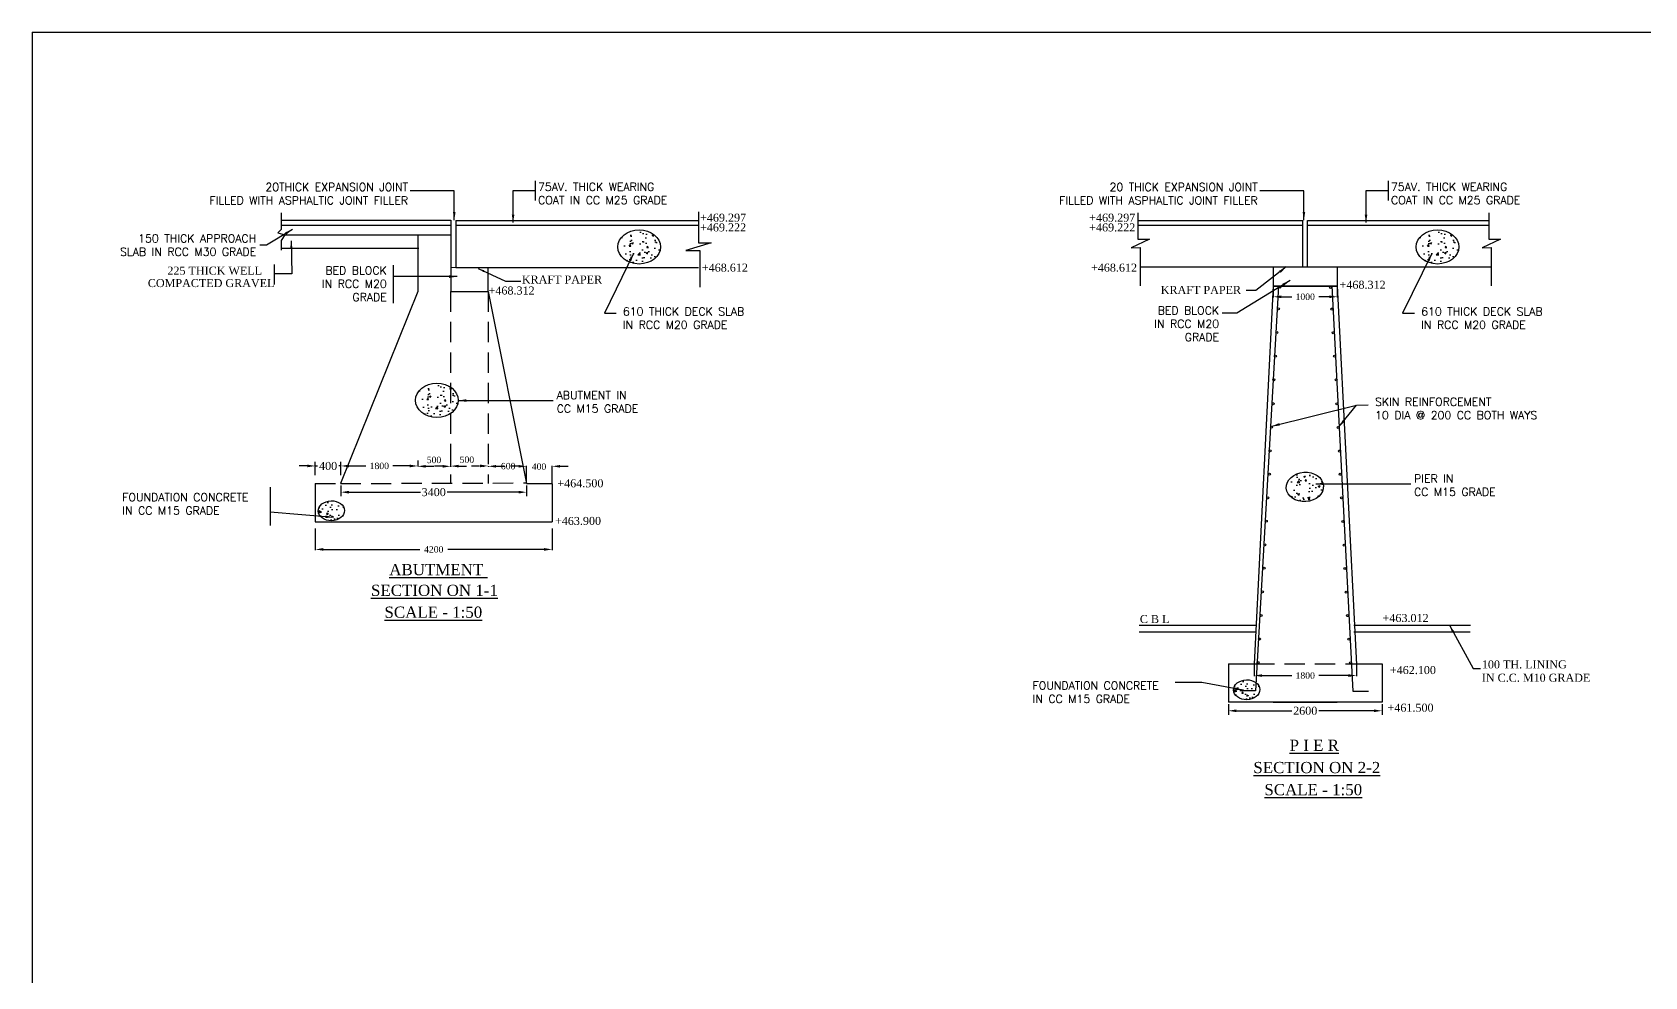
# Model space of a CAD drawing. Header units: millimetres. Extents: x 173 to 1182, y 179 to 1915.
# Drawn here: x 173 to 677, y 474 to 769 of the extents above; entities that cross this region are included whole.
import ezdxf

# ---------------------------------------------------------------- set-up
doc = ezdxf.new("R2010")
doc.units = ezdxf.units.MM
doc.linetypes.add('HIDDEN', pattern=[9.525, 6.35, -3.175])
doc.styles.get("Standard").update_dxf_attribs({"font": 'times.ttf'})
doc.styles.add('TIMES NEW ROMAN', font='times.ttf')
doc.dimstyles.new('ISO-25', dxfattribs={"dimtxt": 2.5, "dimasz": 2.5, "dimexe": 1.25, "dimexo": 0.625, "dimtad": 0, "dimtih": 1, "dimtoh": 1, "dimlfac": 100, "dimtxsty": 'TIMES NEW ROMAN', "dimcen": 2.5, "dimadec": 0, "dimazin": 0, "dimtfac": 1, "dimtmove": 0, "dimatfit": 3, "dimfxl": 1, "dimarcsym": 0})
doc.dimstyles.new('STANDARD$0', dxfattribs={"dimscale": 88.888889, "dimtxt": 0.02, "dimasz": 0.02, "dimexe": 0.1, "dimexo": 0.1, "dimgap": 0.09, "dimtad": 2, "dimtih": 1, "dimtoh": 1, "dimdec": 0, "dimzin": 1, "dimdsep": 46, "dimtxsty": 'Standard', "dimcen": 0.09, "dimadec": 0, "dimazin": 0, "dimtfac": 1, "dimtdec": 4, "dimtofl": 0, "dimtmove": 0, "dimatfit": 3, "dimfxl": 1, "dimtolj": 1, "dimtzin": 1, "dimarcsym": 0})
doc.dimstyles.new('STANDARD$7', dxfattribs={"dimtxt": 2, "dimasz": 2, "dimexe": 1.25, "dimexo": 0.625, "dimtad": 1, "dimdec": 0, "dimlfac": 0.5, "dimdsep": 46, "dimtxsty": 'Standard', "dimcen": 2.5, "dimadec": 0, "dimazin": 0, "dimtfac": 1, "dimtdec": 0, "dimtmove": 0, "dimatfit": 3, "dimfxl": 1, "dimtolj": 1, "dimtzin": 0, "dimarcsym": 0})

# ---------------------------------------------------------------- blocks, each defined once
blk = doc.blocks.new('*D52')
at = {"color": 0, "lineweight": -2, "transparency": 16777216}
for p, q in [((293.69, 634.84), (293.69, 632.96)), ((269.69, 632.36), (269.69, 633.32)), ((272.19, 633.14), (277.46, 633.14)), ((291.19, 633.14), (285.91, 633.14))]:
    blk.add_line(p, q, dxfattribs=at)
at = {"color": 0, "transparency": 16777216}
for points in [[(272.19, 633.56), (272.19, 632.72), (269.69, 633.14)], [(291.19, 633.56), (291.19, 632.72), (293.69, 633.14)]]:
    blk.add_solid(points, dxfattribs=at)
at = {"layer": 'Defpoints', "color": 0, "transparency": 16777216}
for p in [(293.69, 635.02), (269.69, 632.18), (293.69, 633.14)]:
    blk.add_point(p, dxfattribs=at)
at = {"color": 0, "transparency": 16777216, "insert": (281.69, 633.14), "char_height": 2, "attachment_point": 5}
blk.add_mtext('\\A1;1800', dxfattribs=at)
blk = doc.blocks.new('*D53')
at = {"color": 0, "lineweight": -2, "transparency": 16777216}
for p, q in [((325.18, 633.03), (322.68, 633.03)), ((327.68, 627.83), (327.68, 633.21)), ((335.67, 627.83), (335.67, 633.21)), ((338.17, 633.03), (340.67, 633.03))]:
    blk.add_line(p, q, dxfattribs=at)
at = {"color": 0, "transparency": 16777216}
for points in [[(325.18, 633.44), (325.18, 632.61), (327.68, 633.03)], [(338.17, 633.44), (338.17, 632.61), (335.67, 633.03)]]:
    blk.add_solid(points, dxfattribs=at)
at = {"layer": 'Defpoints', "color": 0, "transparency": 16777216}
for p in [(335.67, 633.03), (327.68, 627.65), (335.67, 627.65)]:
    blk.add_point(p, dxfattribs=at)
at = {"color": 0, "transparency": 16777216, "insert": (331.58, 632.93), "char_height": 2, "attachment_point": 5}
blk.add_mtext('\\A1;400', dxfattribs=at)
blk = doc.blocks.new('*D54')
at = {"color": 0, "lineweight": -2, "transparency": 16777216}
for p, q in [((261.69, 613.56), (261.69, 606.89)), ((335.68, 613.56), (335.68, 606.89)), ((264.19, 607.07), (294.31, 607.07)), ((333.18, 607.07), (303.06, 607.07))]:
    blk.add_line(p, q, dxfattribs=at)
at = {"color": 0, "transparency": 16777216}
for points in [[(264.19, 607.49), (264.19, 606.66), (261.69, 607.07)], [(333.18, 607.49), (333.18, 606.66), (335.68, 607.07)]]:
    blk.add_solid(points, dxfattribs=at)
at = {"layer": 'Defpoints', "color": 0, "transparency": 16777216}
for p in [(261.69, 613.74), (335.68, 613.74), (335.68, 607.07)]:
    blk.add_point(p, dxfattribs=at)
at = {"color": 0, "transparency": 16777216, "insert": (298.68, 607.07), "char_height": 2, "attachment_point": 5}
blk.add_mtext('\\A1;4200', dxfattribs=at)
blk = doc.blocks.new('*D55')
at = {"color": 0, "lineweight": -2, "transparency": 16777216}
for p, q in [((560.94, 695.11), (560.94, 685.8)), ((580.94, 695.11), (580.94, 685.8)), ((563.44, 685.98), (566.71, 685.98)), ((578.44, 685.98), (575.17, 685.98))]:
    blk.add_line(p, q, dxfattribs=at)
at = {"color": 0, "transparency": 16777216}
for points in [[(563.44, 686.4), (563.44, 685.56), (560.94, 685.98)], [(578.44, 686.4), (578.44, 685.56), (580.94, 685.98)]]:
    blk.add_solid(points, dxfattribs=at)
at = {"layer": 'Defpoints', "color": 0, "transparency": 16777216}
for p in [(560.94, 695.29), (580.94, 695.29), (580.94, 685.98)]:
    blk.add_point(p, dxfattribs=at)
at = {"color": 0, "transparency": 16777216, "insert": (570.94, 685.98), "char_height": 2, "attachment_point": 5}
blk.add_mtext('\\A1;1000', dxfattribs=at)
blk = doc.blocks.new('*D56')
at = {"color": 0, "lineweight": -2, "transparency": 16777216}
for p, q in [((554.94, 571.15), (554.94, 567.49)), ((586.94, 571.15), (586.94, 567.49)), ((557.44, 567.67), (566.71, 567.67)), ((584.44, 567.67), (575.17, 567.67))]:
    blk.add_line(p, q, dxfattribs=at)
at = {"color": 0, "transparency": 16777216}
for points in [[(557.44, 568.08), (557.44, 567.25), (554.94, 567.67)], [(584.44, 568.08), (584.44, 567.25), (586.94, 567.67)]]:
    blk.add_solid(points, dxfattribs=at)
at = {"layer": 'Defpoints', "color": 0, "transparency": 16777216}
for p in [(554.94, 571.33), (586.94, 571.33), (586.94, 567.67)]:
    blk.add_point(p, dxfattribs=at)
at = {"color": 0, "transparency": 16777216, "insert": (570.94, 567.67), "char_height": 2, "attachment_point": 5}
blk.add_mtext('\\A1;1800', dxfattribs=at)
blk = doc.blocks.new('*D57')
at = {"color": 0, "lineweight": -2, "transparency": 16777216}
for p, q in [((546.94, 558.71), (546.94, 555.42)), ((549.44, 556.67), (566.73, 556.67)), ((592.44, 556.67), (575.15, 556.67)), ((594.94, 558.71), (594.94, 555.42))]:
    blk.add_line(p, q, dxfattribs=at)
at = {"color": 0, "transparency": 16777216}
for points in [[(549.44, 557.09), (549.44, 556.26), (546.94, 556.67)], [(592.44, 557.09), (592.44, 556.26), (594.94, 556.67)]]:
    blk.add_solid(points, dxfattribs=at)
at = {"layer": 'Defpoints', "color": 0, "transparency": 16777216}
for p in [(546.94, 559.33), (594.94, 559.33), (594.94, 556.67)]:
    blk.add_point(p, dxfattribs=at)
at = {"color": 0, "transparency": 16777216, "insert": (570.94, 556.67), "char_height": 2.5, "attachment_point": 5}
blk.add_mtext('2600', dxfattribs=at)
blk = doc.blocks.new('*D58')
at = {"color": 0, "lineweight": -2, "transparency": 16777216}
for p, q in [((259.19, 633.14), (256.69, 633.14)), ((261.69, 630.28), (261.69, 634.39)), ((261.69, 633.14), (262.39, 633.14)), ((269.69, 633.14), (268.99, 633.14)), ((269.69, 630.28), (269.69, 634.39)), ((272.19, 633.14), (274.69, 633.14))]:
    blk.add_line(p, q, dxfattribs=at)
at = {"color": 0, "transparency": 16777216}
for points in [[(259.19, 633.56), (259.19, 632.72), (261.69, 633.14)], [(272.19, 633.56), (272.19, 632.72), (269.69, 633.14)]]:
    blk.add_solid(points, dxfattribs=at)
at = {"layer": 'Defpoints', "color": 0, "transparency": 16777216}
for p in [(269.69, 633.14), (261.69, 629.65), (269.69, 629.65)]:
    blk.add_point(p, dxfattribs=at)
at = {"color": 0, "transparency": 16777216, "insert": (265.69, 633.14), "char_height": 2.5, "attachment_point": 5}
blk.add_mtext('400', dxfattribs=at)
blk = doc.blocks.new('*D59')
at = {"color": 0, "lineweight": -2, "transparency": 16777216}
for p, q in [((269.69, 627.03), (269.69, 623.7)), ((272.19, 624.95), (294.51, 624.95)), ((325.18, 624.95), (302.86, 624.95)), ((327.68, 627.03), (327.68, 623.7))]:
    blk.add_line(p, q, dxfattribs=at)
at = {"color": 0, "transparency": 16777216}
for points in [[(272.19, 625.37), (272.19, 624.53), (269.69, 624.95)], [(325.18, 625.37), (325.18, 624.53), (327.68, 624.95)]]:
    blk.add_solid(points, dxfattribs=at)
at = {"layer": 'Defpoints', "color": 0, "transparency": 16777216}
for p in [(269.69, 627.65), (327.68, 627.65), (327.68, 624.95)]:
    blk.add_point(p, dxfattribs=at)
at = {"color": 0, "transparency": 16777216, "insert": (298.68, 624.95), "char_height": 2.5, "attachment_point": 5}
blk.add_mtext('3400', dxfattribs=at)

msp = doc.modelspace()

# ---------------------------------------------------------------- hatches: boundary and pattern name
h = msp.add_hatch()
h.set_pattern_fill('AR-CONC', color=256, scale=0.03, style=0)
h.set_pattern_definition([(50, (-1058.8243, 696.233), (5.46554, -0.478173), [0.5715, -6.2865]), (355, (-1058.824, 696.233), (-1.057285, 5.7317), [0.4572, -5.0292]), (100.451, (-1058.369, 696.1933), (4.408275, 5.2535), [0.4857, -5.3427]), (46.1842, (-1058.824, 697.757), (8.13237, -1.26127), [0.85725, -9.42975]), (96.6356, (-1058.1466, 697.652), (7.122127, 7.422767), [0.72855, -8.01405]), (351.184, (-1058.824, 697.757), (7.12214, 7.422754), [0.6858, -7.5438]), (21, (-1058.0623, 697.376), (4.548446, -3.067966), [0.5715, -6.2865]), (326, (-1058.062, 697.376), (1.85406, 5.52564), [0.4572, -5.0292]), (71.4514, (-1057.683, 697.1205), (6.402495, 2.457686), [0.4857, -5.3427]), (37.5, (-1058.8243, 696.2332), (0.092658, 2.5366512), [0, -4.96824, 0, -5.1054, 0, -5.04825]), (7.5, (-1058.8243, 696.2332), (2.00459, 3.005417), [0, -2.91084, 0, -4.85394, 0, -1.92405]), (327.5, (-1060.5235, 696.2332), (4.067718, -0.1718623), [0, -1.905, 0, -5.9436, 0, -7.8867]), (317.5, (-1061.2855, 696.233), (4.443875, 0.762795), [0, -2.4765, 0, -3.94716, 0, -5.6007])])
edge = h.paths.add_edge_path()
edge.add_ellipse((362.85524, 701.5523), major_axis=(6.68494, 0), ratio=0.797919187, start_angle=0, end_angle=360)
h = msp.add_hatch()
h.set_pattern_fill('AR-CONC', color=256, scale=0.03, style=0)
h.set_pattern_definition([(50, (-809.4295, 696.233), (5.46554, -0.478173), [0.5715, -6.2865]), (355, (-809.4295, 696.233), (-1.057285, 5.7317), [0.4572, -5.0292]), (100.451, (-808.974, 696.1933), (4.408275, 5.2535), [0.4857, -5.3427]), (46.1842, (-809.4295, 697.757), (8.13237, -1.26127), [0.85725, -9.42975]), (96.6356, (-808.752, 697.652), (7.122127, 7.422767), [0.72855, -8.01405]), (351.184, (-809.4295, 697.757), (7.12214, 7.422754), [0.6858, -7.5438]), (21, (-808.6675, 697.376), (4.548446, -3.067966), [0.5715, -6.2865]), (326, (-808.6675, 697.376), (1.85406, 5.52564), [0.4572, -5.0292]), (71.4514, (-808.2884, 697.1205), (6.402495, 2.457686), [0.4857, -5.3427]), (37.5, (-809.4295, 696.2332), (0.092658, 2.5366512), [0, -4.96824, 0, -5.1054, 0, -5.04825]), (7.5, (-809.4295, 696.2332), (2.00459, 3.005417), [0, -2.91084, 0, -4.85394, 0, -1.92405]), (327.5, (-811.1287, 696.2332), (4.067718, -0.1718623), [0, -1.905, 0, -5.9436, 0, -7.8867]), (317.5, (-811.8907, 696.233), (4.443875, 0.762795), [0, -2.4765, 0, -3.94716, 0, -5.6007])])
edge = h.paths.add_edge_path()
edge.add_ellipse((612.25001, 701.5523), major_axis=(6.68494, 0), ratio=0.797919187, start_angle=0, end_angle=360)
h = msp.add_hatch()
h.set_pattern_fill('AR-CONC', color=256, scale=0.03, style=0)
h.set_pattern_definition([(50, (-1122.0135, 648.3222), (5.46554, -0.478173), [0.5715, -6.2865]), (355, (-1122.0135, 648.322), (-1.057285, 5.7317), [0.4572, -5.0292]), (100.451, (-1121.558, 648.2824), (4.408275, 5.2535), [0.4857, -5.3427]), (46.1842, (-1122.0135, 649.846), (8.13237, -1.26127), [0.85725, -9.42975]), (96.6356, (-1121.336, 649.741), (7.122127, 7.422767), [0.72855, -8.01405]), (351.184, (-1122.0135, 649.846), (7.12214, 7.422754), [0.6858, -7.5438]), (21, (-1121.2515, 649.4652), (4.548446, -3.067966), [0.5715, -6.2865]), (326, (-1121.2515, 649.465), (1.85406, 5.52564), [0.4572, -5.0292]), (71.4514, (-1120.8725, 649.2096), (6.402495, 2.457686), [0.4857, -5.3427]), (37.5, (-1122.0135, 648.3222), (0.092658, 2.5366512), [0, -4.96824, 0, -5.1054, 0, -5.04825]), (7.5, (-1122.0135, 648.3222), (2.00459, 3.005417), [0, -2.91084, 0, -4.85394, 0, -1.92405]), (327.5, (-1123.7128, 648.3222), (4.067718, -0.1718623), [0, -1.905, 0, -5.9436, 0, -7.8867]), (317.5, (-1124.4748, 648.3222), (4.443875, 0.762795), [0, -2.4765, 0, -3.94716, 0, -5.6007])])
edge = h.paths.add_edge_path()
edge.add_ellipse((299.66599, 653.64138), major_axis=(6.68494, 0), ratio=0.797919187, start_angle=0, end_angle=360)
h = msp.add_hatch()
h.set_pattern_fill('AR-CONC', color=256, scale=0.03, style=0)
h.set_pattern_definition([(50, (-1036.892, 628.1704), (5.46554, -0.478173), [0.5715, -6.2865]), (355, (-1036.892, 628.1704), (-1.057285, 5.7317), [0.4572, -5.0292]), (100.451, (-1036.4367, 628.1305), (4.408275, 5.2535), [0.4857, -5.3427]), (46.1842, (-1036.892, 629.6944), (8.13237, -1.26127), [0.85725, -9.42975]), (96.6356, (-1036.2145, 629.589), (7.122127, 7.422767), [0.72855, -8.01405]), (351.184, (-1036.892, 629.694), (7.12214, 7.422754), [0.6858, -7.5438]), (21, (-1036.13, 629.3134), (4.548446, -3.067966), [0.5715, -6.2865]), (326, (-1036.13, 629.3134), (1.85406, 5.525639), [0.4572, -5.0292]), (71.4514, (-1035.751, 629.0577), (6.402495, 2.457686), [0.4857, -5.3427]), (37.5, (-1036.8922, 628.1704), (0.092658, 2.5366512), [0, -4.96824, 0, -5.1054, 0, -5.04825]), (7.5, (-1036.8922, 628.1704), (2.00459, 3.0054172), [0, -2.91084, 0, -4.85394, 0, -1.92405]), (327.5, (-1038.5914, 628.1704), (4.0677179, -0.1718623), [0, -1.905, 0, -5.9436, 0, -7.8867]), (317.5, (-1039.3534, 628.1704), (4.4438754, 0.762795), [0, -2.4765, 0, -3.94716, 0, -5.6007])])
edge = h.paths.add_edge_path()
edge.add_ellipse((570.8276, 626.60193), major_axis=(-5.79672, -0.38672), ratio=0.790133448, start_angle=0, end_angle=360)
h = msp.add_hatch()
h.set_pattern_fill('AR-CONC', color=256, scale=0.03, angle=-77.4838966, style=0)
h.set_pattern_definition([(332.5161, (-15.3885, 2025.779), (0.71765, -5.439279), [0.5715, -6.2865]), (277.5161, (-15.3885, 2025.779), (5.366358, 2.274298), [0.4572, -5.0292]), (22.9671, (-15.329, 2025.326), (6.083987, -3.165006), [0.4857, -5.3427]), (328.7003, (-13.901, 2026.109), (0.531103, -8.21244), [0.85725, -9.42975]), (19.1517, (-13.8565, 2025.425), (8.78983, -5.344253), [0.72855, -8.01405]), (273.7001, (-13.901, 2026.109), (8.78982, -5.344267), [0.6858, -7.5438]), (303.5161, (-14.1076, 2025.283), (-2.009344, -5.105224), [0.5715, -6.2865]), (248.5161, (-14.1076, 2025.283), (5.796124, -0.612516), [0.4572, -5.0292]), (353.9675, (-14.275, 2024.8574), (3.78679, -5.717725), [0.4857, -5.3427]), (320.0161, (-15.3885, 2025.779), (2.4964483, 0.4592717), [0, -4.96824, 0, -5.1054, 0, -5.04825]), (290.0161, (-15.3885, 2025.779), (3.3684166, -1.305635), [0, -2.91084, 0, -4.85394, 0, -1.92405]), (250.0161, (-15.7568, 2027.438), (0.7137534, -4.008294), [0, -1.905, 0, -5.9436, 0, -7.8867]), (240.0161, (-15.922, 2028.182), (1.707717, -4.172959), [0, -2.4765, 0, -3.94716, 0, -5.6007])])
edge = h.paths.add_edge_path()
edge.add_ellipse((266.7077, 619.14937), major_axis=(4.11224, 0.08713), ratio=0.754634413, start_angle=0, end_angle=360)
h = msp.add_hatch()
h.set_pattern_fill('AR-CONC', color=256, scale=0.03, angle=-77.4838966, style=0)
h.set_pattern_definition([(332.5161, (270.5476, 1969.8666), (0.71765, -5.439279), [0.5715, -6.2865]), (277.5161, (270.5476, 1969.8666), (5.366358, 2.274298), [0.4572, -5.0292]), (22.9671, (270.6074, 1969.4133), (6.083987, -3.165006), [0.4857, -5.3427]), (328.7003, (272.0353, 1970.197), (0.531103, -8.21244), [0.85725, -9.42975]), (19.1517, (272.0796, 1969.5125), (8.78983, -5.344253), [0.72855, -8.01405]), (273.7001, (272.035, 1970.197), (8.78982, -5.344267), [0.6858, -7.5438]), (303.5161, (271.8285, 1969.3704), (-2.009344, -5.105224), [0.5715, -6.2865]), (248.5161, (271.8285, 1969.3704), (5.796124, -0.612516), [0.4572, -5.0292]), (353.9675, (271.661, 1968.945), (3.78679, -5.717725), [0.4857, -5.3427]), (320.0161, (270.5476, 1969.8666), (2.4964483, 0.4592717), [0, -4.96824, 0, -5.1054, 0, -5.04825]), (290.0161, (270.5476, 1969.8666), (3.3684166, -1.305635), [0, -2.91084, 0, -4.85394, 0, -1.92405]), (250.0161, (270.1793, 1971.5255), (0.7137534, -4.008294), [0, -1.905, 0, -5.9436, 0, -7.8867]), (240.0161, (270.014, 1972.2694), (1.707717, -4.172959), [0, -2.4765, 0, -3.94716, 0, -5.6007])])
edge = h.paths.add_edge_path()
edge.add_ellipse((552.64381, 563.23692), major_axis=(4.11224, 0.08713), ratio=0.754634413, start_angle=0, end_angle=360)

# ---------------------------------------------------------------- linework, layer by layer
for p, q in [((173.25993, 768.60179), (173.25993, 178.60179)), ((173.25993, 768.60179), (1063.25993, 768.60179)), ((330.34801, 722.18442), (330.34801, 716.01948)), ((596.81341, 722.18442), (596.81341, 716.01948)), ((250.97711, 712.17543), (250.97711, 707.01565)), ((381.39442, 712.52448), (381.39442, 702.8531)), ((518.60637, 712.20858), (518.60637, 704.00197)), ((628.27216, 712.20858), (628.27216, 704.00197)), ((251.05137, 709.86044), (304.05137, 709.86044)), ((251.05137, 708.36044), (304.05137, 708.36044)), ((252.13345, 705.36044), (304.05137, 705.36044)), ((293.68652, 705.36044), (293.68652, 687.65414)), ((304.05137, 709.86044), (304.05137, 687.65414)), ((305.55138, 709.85414), (305.55138, 695.15414)), ((305.55138, 709.85414), (381.39442, 709.85414)), ((305.55138, 708.35414), (381.39442, 708.35414)), ((518.60637, 709.85414), (570.19006, 709.85414)), ((518.60637, 708.35414), (570.19006, 708.35414)), ((570.19006, 695.33375), (570.19006, 709.85414)), ((571.69006, 695.33375), (571.69006, 709.85414)), ((571.69006, 709.85414), (628.27216, 709.85414)), ((571.69006, 708.35414), (628.27216, 708.35414)), ((250.97711, 703.5867), (251.0386, 700.50951)), ((251.27885, 701.16349), (293.98825, 701.16349)), ((385.34468, 702.8531), (377.44417, 700.4846)), ((377.44417, 700.4846), (381.78945, 700.4846)), ((381.39443, 702.8531), (385.34468, 702.8531)), ((381.78946, 700.4846), (381.78946, 688.96894)), ((522.25629, 704.00197), (516.55328, 701.26643)), ((516.55328, 701.26643), (519.40479, 701.36358)), ((518.60637, 704.00197), (522.25629, 704.00197)), ((519.40479, 701.36358), (519.40479, 689.41244)), ((631.92208, 704.00197), (626.21908, 701.26643)), ((626.21908, 701.26643), (629.07058, 701.36358)), ((628.27216, 704.00197), (631.92208, 704.00197)), ((629.07058, 701.36358), (629.07058, 689.41244)), ((248.78717, 696.0259), (248.78717, 689.86095)), ((286.13683, 683.99348), (286.13683, 695.90571)), ((519.40479, 695.33375), (629.07058, 695.33375)), ((305.55138, 695.15414), (381.43402, 695.15414)), ((315.71798, 687.65414), (315.71798, 695.15414)), ((293.68652, 687.65414), (269.56146, 627.65414)), ((303.96358, 687.65414), (315.68261, 687.65414)), ((315.68261, 687.65414), (327.68199, 627.65414)), ((560.92481, 689.35648), (554.94006, 571.33375)), ((562.56118, 689.39947), (555.37282, 562.92444)), ((560.92481, 689.35648), (580.92481, 689.35648)), ((560.94006, 689.33375), (580.94006, 689.33375)), ((579.28855, 689.35648), (585.82665, 562.84616)), ((580.92481, 689.35648), (586.94006, 571.15375)), ((296.18652, 633.02644), (298.68652, 633.02644)), ((301.46358, 633.02644), (298.96358, 633.02644)), ((303.96358, 634.39968), (303.96358, 632.91858)), ((303.96358, 633.09858), (303.96358, 632.84644)), ((303.96358, 633.09858), (303.96358, 632.84644)), ((306.46358, 633.09858), (308.96358, 633.09858)), ((313.02248, 633.09858), (310.52248, 633.09858)), ((314.24063, 633.17073), (314.24063, 632.91858)), ((314.24063, 633.17073), (314.24063, 632.91858)), ((315.68261, 633.09858), (315.68261, 632.84644)), ((318.18261, 633.02644), (320.68261, 633.02644)), ((247.55822, 626.52341), (247.55822, 614.51459)), ((261.68652, 627.65414), (261.68652, 615.64555)), ((327.68199, 627.65414), (335.68297, 627.65414)), ((335.68297, 627.65414), (335.69666, 615.73054)), ((261.68652, 615.64555), (335.69666, 615.73054)), ((519.06726, 583.37983), (555.54793, 583.37983)), ((519.06726, 581.37983), (555.447, 581.37983)), ((586.07107, 583.37983), (622.55174, 583.37983)), ((586.07107, 581.37983), (622.45081, 581.37983)), ((546.94006, 571.33375), (554.94006, 571.33375)), ((546.94006, 571.33375), (546.94006, 559.33375)), ((586.94006, 571.33375), (590.81553, 571.33375)), ((590.81553, 571.33375), (594.94006, 571.33375)), ((594.94006, 571.33375), (594.94006, 559.33375)), ((594.94006, 559.33375), (546.94006, 559.33375)), ((555.37282, 562.92444), (550.46221, 562.94969)), ((560.92481, 559.33375), (580.92481, 559.33375)), ((585.82665, 562.84616), (590.73732, 562.84616))]:
    msp.add_line(p, q)
at = {"linetype": 'ByBlock'}
for p, q in [((250.97711, 707.01565), (250.01391, 705.90629)), ((250.01391, 705.90629), (252.13345, 705.36044)), ((252.13345, 705.36044), (250.97711, 703.5867))]:
    msp.add_line(p, q, dxfattribs=at)
at = {"linetype": 'HIDDEN'}
for p, q in [((303.96358, 687.65414), (303.96358, 627.65414)), ((315.68261, 687.65414), (315.68261, 627.65414)), ((261.68652, 627.65414), (269.56146, 627.65414)), ((269.56146, 627.65414), (327.68261, 627.83414)), ((554.94006, 571.33375), (586.94006, 571.33375))]:
    msp.add_line(p, q, dxfattribs=at)
at = {"const_width": 0.3}
for points in [[(304.05137, 695.1067), (315.68261, 695.1067)], [(560.94006, 695.29131), (580.94006, 695.29131)]]:
    msp.add_lwpolyline(points, dxfattribs=at)
for centre in [(562.9764, 688.94511), (578.87099, 688.90426), (562.54003, 682.20023), (579.27269, 682.15722), (562.08526, 674.81296), (579.68947, 674.76771), (561.60891, 667.45014), (580.12797, 667.40254), (561.13256, 660.08732), (580.56646, 660.03737), (560.88814, 652.58607), (580.77232, 652.53496), (560.41179, 645.22325), (581.21081, 645.16979), (559.93544, 637.86043), (581.64931, 637.80462), (559.72974, 630.58696), (581.81761, 630.53018), (559.25339, 623.22414), (582.25611, 623.16501), (558.77704, 615.86132), (582.6946, 615.79984), (558.30069, 608.4985), (583.1331, 608.43467), (558.10388, 601.18074), (583.29229, 601.116), (557.62752, 593.81793), (583.73079, 593.75083), (557.15117, 586.45511), (584.16928, 586.38566), (556.67482, 579.09229), (584.60778, 579.02049), (556.1926, 571.7299), (585.05214, 571.65572)]:
    msp.add_circle(centre, 0.30961)
for centre, major_axis, ratio in [((362.85524, 701.5523), (6.68494, 0), 0.797919187), ((612.25001, 701.5523), (6.68494, 0), 0.797919187), ((299.66599, 653.64138), (6.68494, 0), 0.797919187), ((570.8276, 626.60193), (-5.79672, -0.38672), 0.790133448), ((266.7077, 619.14937), (4.11224, 0.08713), 0.754634413), ((552.64381, 563.23692), (4.11224, 0.08713), 0.754634413)]:
    msp.add_ellipse(centre, major_axis=major_axis, ratio=ratio)
for points in [[(296.18652, 633.4431), (296.18652, 632.60977), (293.68652, 633.02644)], [(301.46358, 633.4431), (301.46358, 632.60977), (303.96358, 633.02644)], [(306.46358, 633.51525), (306.46358, 632.68192), (303.96358, 633.09858)], [(313.18261, 633.56918), (313.18261, 632.73584), (315.68261, 633.15251)], [(318.18261, 633.4431), (318.18261, 632.60977), (315.68261, 633.02644)]]:
    msp.add_solid(points)

# ---------------------------------------------------------------- texts
for s, height, p in [('+469.297', 2.5, (381.87554, 709.44725)), ('+469.297', 2.5, (503.43953, 709.44725)), ('+469.222', 2.5, (381.87554, 706.40051)), ('+469.222', 2.5, (503.43953, 706.40051)), ('225 THICK WELL ', 2.5, (215.47349, 692.89545)), ('+468.612', 2.5, (382.43629, 693.83091)), ('+468.612', 2.5, (504.00028, 693.83091)), ('COMPACTED GRAVEL', 2.5, (209.37687, 689.0138)), ('KRAFT PAPER', 2.5, (326.2164, 690.11522)), ('+468.312', 2.5, (581.66013, 688.48831)), ('+468.312', 2.5, (315.80169, 686.68881)), ('KRAFT PAPER', 2.5, (525.81489, 686.86716)), ('+464.500', 2.5, (337.29588, 626.47818)), ('+463.900', 2.5, (336.55522, 614.72385)), ('%%UABUTMENT ', 3.5, (284.78417, 599.00948)), ('%%USECTION ON 1-1', 3.5, (279.08432, 592.54651)), ('%%USCALE - 1:50', 3.5, (283.28436, 585.71673)), ('        C B L ', 2.5, (511.73436, 584.07927)), ('+463.012', 2.5, (595.08483, 584.40821)), ('+462.100', 2.5, (597.37281, 568.14093)), ('+461.500', 2.5, (596.63215, 556.38661)), ('%%UP I E R', 3.5, (566.05351, 544.14676)), ('%%USECTION ON 2-2', 3.5, (554.7281, 537.20181)), ('%%USCALE - 1:50', 3.5, (558.17536, 530.28295))]:
    msp.add_text(s, height=height).set_placement(p)
for s, insert, char_height, attachment_point in [('{\\Fsimplex|c0;20THICK EXPANSION JOINT\\PFILLED WITH ASPHALTIC JOINT FILLER}', (290.65851, 714.85135), 2.5, 9), ('{\\Fsimplex.shx|c1;75\\Fsimplex.shx|c0;AV. \\Fsimplex.shx|c1;THICK WEARING\\PCOAT IN CC M2\\Fsimplex.shx|c0;5\\Fsimplex.shx|c1; GRADE}', (331.25742, 721.57274), 2.5, 1), ('{\\Fsimplex|c0;20 THICK EXPANSION JOINT\\PFILLED WITH ASPHALTIC JOINT FILLER}', (556.0923, 714.85135), 2.5, 9), ('{\\Fsimplex.shx|c1;75\\Fsimplex.shx|c0;AV. \\Fsimplex.shx|c1;THICK WEARING\\PCOAT IN CC M2\\Fsimplex.shx|c0;5\\Fsimplex.shx|c1; GRADE}', (597.72282, 721.57274), 2.5, 1), ('{\\Fsimplex|c0;150 THICK APPROACH\\PSLAB IN RCC M30 GRADE}', (243.21656, 698.77462), 2.5, 9), ('{\\Fsimplex.shx;BED BLOCK\\PIN RCC M20\\PGRADE}', (284.00563, 684.60615), 2.5, 9), ('{\\Fsimplex.shx|c1;6\\Fsimplex.shx|c0;1\\Fsimplex.shx|c1;0 THICK DECK SLAB\\PIN RCC M20 GRADE}', (357.76832, 682.6376), 2.5, 1), ('{\\Fsimplex.shx;BED BLOCK\\PIN RCC M20\\PGRADE}', (544.01856, 672.11689), 2.5, 9), ('{\\Fsimplex.shx|c1;6\\Fsimplex.shx|c0;1\\Fsimplex.shx|c1;0 THICK DECK SLAB\\PIN RCC M20 GRADE}', (607.16309, 682.6376), 2.5, 1), ('{\\Fsimplex.shx;ABUTMENT IN\\PCC M15 GRADE}', (337.07876, 656.45704), 2.5, 1), ('{\\Fsimplex|c0;SKIN REINFORCEMENT \\P10 DIA @ 200 CC BOTH WAYS}', (592.76473, 654.42392), 2.5, 1), ('\\A1;500', (298.76701, 635.00685), 2, 5), ('\\A1;500', (309.04407, 635.07899), 2, 5), ('600', (321.92251, 633.08467), 2, 5), ('{\\Fsimplex|c0;PIER IN\\PCC M15 GRADE}', (604.93375, 630.43781), 2.5, 1), ('{\\Fsimplex.shx|c1;FOUNDATION CONCRETE\\PIN CC M\\Fsimplex.shx|c0;15\\Fsimplex.shx|c1; GRADE}', (201.37375, 624.62938), 2.5, 1), ('{\\Fsimplex.shx|c1;FOUNDATION CONCRETE\\PIN CC M1\\Fsimplex.shx|c0;5 \\Fsimplex.shx|c1;GRADE}', (485.76237, 565.80339), 2.5, 1)]:
    msp.add_mtext(s, dxfattribs=dict(insert=insert, char_height=char_height, attachment_point=attachment_point))
at = {"insert": (626.1191, 572.41456), "char_height": 2.5, "width": 200, "attachment_point": 1}
msp.add_mtext('100 TH. LINING \\PIN C.C. M10 GRADE  ', dxfattribs=at)

# ---------------------------------------------------------------- dimensions: what is measured, and where the dimension line sits
for base, p1, p2, text, dimstyle, override, picture, middle in [((580.94006, 685.98092), (560.94006, 695.29131), (580.94006, 695.29131), '1000', 'STANDARD$0', {"dimscale": 1, "dimtxt": 2, "dimasz": 2.5, "dimexe": 0.18, "dimexo": 0.18, "dimgap": 1.5, "dimtad": 0, "dimlfac": 100, "dimzin": 0, "dimtxsty": 'Standard', "dimtdec": 0, "dimtmove": 1, "dimatfit": 1, "dimtzin": 0}, '*D55', (570.94006, 685.98092)), ((269.68652, 633.13916), (261.68652, 629.65062), (269.68652, 629.65062), '400', 'ISO-25', {"dimtxsty": 'Standard'}, '*D58', (265.68652, 633.13916)), ((293.68652, 633.13916), (269.68652, 632.18218), (293.68652, 635.01807), '1800', 'STANDARD$0', {"dimscale": 1, "dimtxt": 2, "dimasz": 2.5, "dimexe": 0.18, "dimexo": 0.18, "dimgap": 1.5, "dimtad": 0, "dimlfac": 100, "dimzin": 0, "dimtxsty": 'Standard', "dimtdec": 0, "dimtmove": 1, "dimatfit": 1, "dimtzin": 0}, '*D52', (281.68652, 633.13916)), ((327.68261, 624.94846), (269.68652, 627.65414), (327.68261, 627.65414), '3400', 'ISO-25', {"dimtxsty": 'Standard'}, '*D59', (298.68457, 624.94846)), ((335.68261, 607.07287), (261.68652, 613.74259), (335.68261, 613.74259), '4200', 'STANDARD$0', {"dimscale": 1, "dimtxt": 2, "dimasz": 2.5, "dimexe": 0.18, "dimexo": 0.18, "dimgap": 1.5, "dimtad": 0, "dimlfac": 100, "dimzin": 0, "dimtxsty": 'Standard', "dimtdec": 0, "dimtmove": 1, "dimatfit": 1, "dimtzin": 0}, '*D54', (298.68457, 607.07287)), ((586.94006, 567.66723), (554.94006, 571.33375), (586.94006, 571.33375), '1800', 'STANDARD$0', {"dimscale": 1, "dimtxt": 2, "dimasz": 2.5, "dimexe": 0.18, "dimexo": 0.18, "dimgap": 1.5, "dimtad": 0, "dimlfac": 100, "dimzin": 0, "dimtxsty": 'Standard', "dimtdec": 0, "dimtmove": 1, "dimatfit": 1, "dimtzin": 0}, '*D56', (570.94006, 567.66723)), ((594.94006, 556.67281), (546.94006, 559.33375), (594.94006, 559.33375), '2600', 'ISO-25', {"dimtxsty": 'Standard'}, '*D57', (570.94006, 556.67281))]:
    dim = msp.add_linear_dim(base=base, p1=p1, p2=p2, text=text, dimstyle=dimstyle, override=override)
    dim.commit()
    dim.dimension.update_dxf_attribs({"geometry": picture, "text_midpoint": middle})
dim = msp.add_linear_dim(base=(335.67175, 633.02644), p1=(327.68261, 627.65414), p2=(335.67175, 627.65414), text='400', dimstyle='STANDARD$0', override={"dimscale": 1, "dimtxt": 2, "dimasz": 2.5, "dimexe": 0.18, "dimexo": 0.18, "dimgap": 1.5, "dimtad": 0, "dimlfac": 100, "dimzin": 0, "dimtxsty": 'Standard', "dimtdec": 0, "dimtmove": 2, "dimatfit": 1, "dimtzin": 0})
dim.commit()
dim.dimension.update_dxf_attribs({"geometry": '*D53', "text_midpoint": (331.5789, 632.93152), "dimtype": 160})

# ---------------------------------------------------------------- leaders
for points, dimstyle, override in [([(305.09556, 709.94987), (305.09556, 719.08648), (291.29144, 719.08648)], 'ISO-25', {"dimgap": 0.625, "dimtad": 0, "dimtxsty": 'Standard'}), ([(570.52935, 709.94987), (570.52935, 719.08648), (556.72524, 719.08648)], 'ISO-25', {"dimgap": 0.625, "dimtad": 0, "dimtxsty": 'Standard'}), ([(254.56609, 707.04141), (246.48673, 702.09816), (244.34378, 702.09816)], 'ISO-25', {"dimgap": 0.625, "dimtad": 0, "dimtxsty": 'Standard'}), ([(361.12303, 699.49173), (351.97922, 680.87971), (355.70014, 680.87971)], 'ISO-25', {"dimgap": 0.625, "dimtad": 0, "dimtxsty": 'Standard'}), ([(564.98296, 695.29131), (555.50223, 687.90928), (552.52258, 687.90928)], 'ISO-25', {"dimgap": 0.625, "dimtad": 0, "dimtxsty": 'Standard'}), ([(610.5178, 699.49173), (601.37399, 680.87971), (605.09491, 680.87971)], 'ISO-25', {"dimgap": 0.625, "dimtad": 0, "dimtxsty": 'Standard'}), ([(312.60946, 694.77644), (321.14504, 690.8313), (325.85735, 690.8313)], 'STANDARD$7', {"dimgap": 0.625, "dimtad": 0, "dimtxsty": 'Standard'}), ([(566.20071, 691.06883), (549.53592, 680.85039), (544.99119, 680.85039)], 'ISO-25', {"dimgap": 0.625, "dimtad": 0, "dimtxsty": 'Standard'}), ([(560.4755, 645.52624), (586.97977, 652.16834), (590.61688, 652.21952)], 'ISO-25', {"dimgap": 0.625, "dimtad": 0}), ([(581.45856, 645.35547), (586.97977, 652.16834)], 'ISO-25', {"dimgap": 0.625, "dimtad": 0}), ([(267.37616, 617.09236), (247.57438, 618.66585)], 'ISO-25', {"dimgap": 0.625, "dimtad": 0, "dimtxsty": 'Standard'}), ([(616.01831, 583.37983), (623.40381, 569.84157), (625.65295, 569.84157)], 'ISO-25', {"dimgap": 0.625, "dimtad": 0, "dimtxsty": 'Standard'}), ([(551.58564, 563.12142), (538.65092, 565.51548), (530.26307, 565.51548)], 'ISO-25', {"dimgap": 0.625, "dimtad": 0, "dimtxsty": 'Standard'})]:
    msp.add_leader(points, dimstyle=dimstyle, override=override)
at = {"linetype": 'ByBlock'}
for points in [[(323.4672, 709.13959), (323.4672, 719.14381), (330.18688, 719.14381)], [(589.93259, 709.13959), (589.93259, 719.14381), (596.65228, 719.14381)], [(254.14697, 703.45244), (254.36534, 693.177), (248.88287, 693.177)], [(305.98869, 692.28849), (286.13683, 692.28849)], [(306.35023, 653.56393), (336.02209, 653.54367)], [(574.20522, 627.5447), (603.87709, 627.52444)]]:
    msp.add_leader(points, dimstyle='ISO-25', override={"dimgap": 0.625, "dimtad": 0, "dimtxsty": 'Standard'}, dxfattribs=at)

doc.saveas('drawing.dxf')
